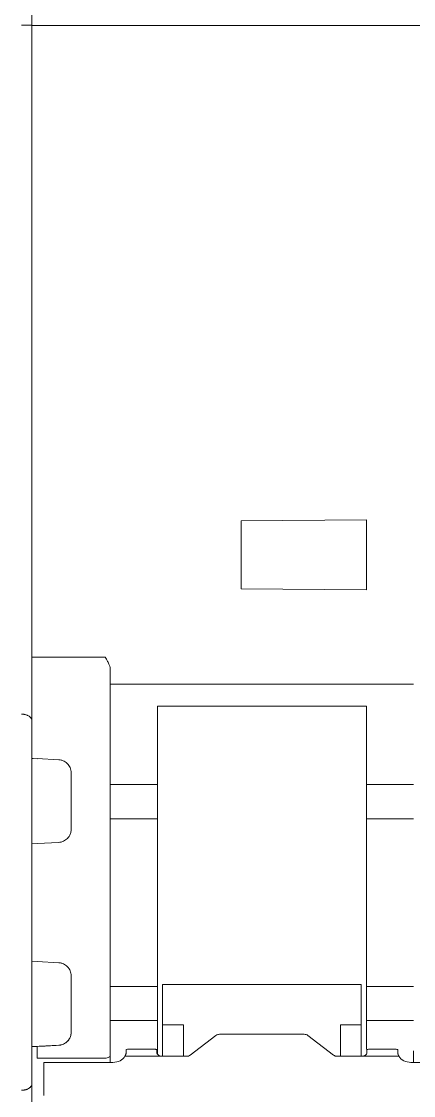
# Model space of a CAD drawing. Header units: millimetres. Extents: x 1359 to 3577, y 1336 to 3557.
# Drawn here: x 1831.37 to 1846.37, y 2748.05 to 2789.13 of the extents above; entities that cross this region are included whole.
import ezdxf

# ---------------------------------------------------------------- set-up
doc = ezdxf.new("R2010")
doc.units = ezdxf.units.MM
doc.layers.add('000-PI-Oprema', color=30, linetype='Continuous', lineweight=5)

msp = doc.modelspace()

# ---------------------------------------------------------------- linework, layer by layer
at = {"layer": '000-PI-Oprema', "color": 0, "linetype": 'ByBlock', "lineweight": 0}
for p, q in [((1831.771, 2789.594), (1831.771, 2788.994)), ((1831.771, 2788.994), (1831.371, 2788.994)), ((1831.771, 2788.994), (1831.771, 2762.383)), ((1831.771, 2788.994), (1831.771, 2762.383)), ((1831.771, 2762.383), (1831.771, 2748.505)), ((1831.771, 2748.505), (1831.771, 2745.894))]:
    msp.add_line(p, q, dxfattribs=at)
at = {"layer": '000-PI-Oprema', "color": 0, "lineweight": 0}
for p, q in [((1831.771, 2764.814), (1831.771, 2789.131)), ((1849.171, 2788.981), (1831.771, 2788.981)), ((1831.766, 2784.076), (1831.771, 2784.081)), ((1831.771, 2782.531), (1831.766, 2782.531)), ((1831.771, 2781.931), (1831.766, 2781.936)), ((1831.771, 2774.829), (1831.769, 2774.834)), ((1831.766, 2773.195), (1831.771, 2773.181)), ((1839.771, 2770.031), (1844.571, 2770.073)), ((1839.771, 2767.431), (1839.771, 2770.031)), ((1844.571, 2770.073), (1844.571, 2767.389)), ((1844.571, 2767.389), (1839.771, 2767.431)), ((1831.971, 2764.814), (1831.771, 2764.814)), ((1831.971, 2764.814), (1834.571, 2764.814)), ((1834.771, 2763.783), (1846.371, 2763.783)), ((1836.571, 2762.937), (1844.571, 2762.937)), ((1831.817, 2760.938), (1831.789, 2760.939)), ((1831.971, 2760.933), (1831.817, 2760.938)), ((1832.797, 2760.892), (1831.971, 2760.935)), ((1831.971, 2760.933), (1831.971, 2760.935)), ((1832.797, 2760.886), (1832.797, 2760.892)), ((1831.771, 2757.679), (1831.771, 2760.556)), ((1834.771, 2759.948), (1836.571, 2759.948)), ((1846.371, 2759.948), (1844.571, 2759.948)), ((1834.771, 2758.637), (1836.571, 2758.637)), ((1844.571, 2758.637), (1846.371, 2758.637)), ((1831.771, 2757.679), (1831.971, 2757.69)), ((1831.971, 2757.69), (1832.797, 2757.733)), ((1831.971, 2753.173), (1831.771, 2753.183)), ((1831.771, 2752.131), (1831.771, 2753.183)), ((1832.797, 2753.129), (1831.971, 2753.173)), ((1834.771, 2752.225), (1836.571, 2752.225)), ((1836.771, 2752.302), (1836.771, 2750.751)), ((1844.371, 2752.302), (1836.771, 2752.302)), ((1844.371, 2750.751), (1844.371, 2752.302)), ((1846.371, 2752.225), (1844.571, 2752.225)), ((1836.571, 2750.915), (1834.771, 2750.915)), ((1836.571, 2749.631), (1836.571, 2750.915)), ((1844.571, 2749.824), (1844.571, 2750.915)), ((1844.571, 2750.915), (1846.371, 2750.915)), ((1837.571, 2750.751), (1836.771, 2750.751)), ((1836.771, 2749.549), (1836.771, 2750.751)), ((1837.571, 2749.549), (1837.571, 2750.751)), ((1844.371, 2750.751), (1843.571, 2750.751)), ((1843.571, 2749.549), (1843.571, 2750.751)), ((1844.371, 2750.751), (1844.371, 2749.549)), ((1837.83, 2749.594), (1838.813, 2750.347)), ((1838.954, 2750.392), (1842.188, 2750.392)), ((1842.33, 2750.347), (1843.313, 2749.594)), ((1831.789, 2749.923), (1832.797, 2749.976)), ((1831.971, 2749.927), (1831.971, 2749.929)), ((1832.797, 2749.97), (1832.797, 2749.976)), ((1834.771, 2749.602), (1834.771, 2749.319)), ((1835.371, 2749.726), (1835.371, 2749.804)), ((1836.354, 2749.822), (1835.571, 2749.822)), ((1836.554, 2749.804), (1836.554, 2749.726)), ((1844.588, 2749.804), (1844.588, 2749.726)), ((1845.572, 2749.822), (1844.788, 2749.822)), ((1845.772, 2749.804), (1845.772, 2749.726)), ((1846.371, 2749.331), (1846.371, 2749.754)), ((1834.571, 2749.479), (1831.971, 2749.479)), ((1832.221, 2748.707), (1832.221, 2749.319)), ((1832.221, 2749.319), (1834.871, 2749.319)), ((1836.754, 2749.549), (1835.329, 2749.549)), ((1836.754, 2749.549), (1837.688, 2749.549)), ((1843.454, 2749.549), (1844.388, 2749.549)), ((1845.813, 2749.549), (1844.388, 2749.549)), ((1846.272, 2749.319), (1852.471, 2749.319))]:
    msp.add_line(p, q, dxfattribs=at)
at = {"layer": '000-PI-Oprema', "color": 0, "lineweight": 0, "flags": 128}
msp.add_lwpolyline([(1834.771, 2749.602), (1834.767, 2749.578), (1834.756, 2749.555), (1834.738, 2749.534), (1834.713, 2749.515), (1834.682, 2749.5), (1834.648, 2749.489), (1834.61, 2749.482), (1834.571, 2749.479)], dxfattribs=at)
at = {"layer": '000-PI-Oprema', "color": 0, "lineweight": 0}
for points, knots in [([(1831.771, 2763.572), (1831.771, 2763.586), (1831.771, 2763.612), (1831.771, 2763.659), (1831.771, 2763.712), (1831.771, 2763.792), (1831.771, 2763.907), (1831.771, 2764.067), (1831.771, 2764.243), (1831.771, 2764.43), (1831.771, 2764.621), (1831.771, 2764.75), (1831.771, 2764.814)], [0, 0, 0, 0, 0.061391, 0.122427, 0.18342, 0.24468, 0.372209, 0.500076, 0.627605, 0.755472, 0.877481, 1, 1, 1, 1]), ([(1834.571, 2764.814), (1834.605, 2764.761), (1834.652, 2764.687), (1834.703, 2764.588), (1834.737, 2764.51), (1834.764, 2764.423), (1834.769, 2764.356), (1834.771, 2764.324)], [0, 0, 0, 0, 0.350015, 0.493309, 0.624855, 0.821183, 1, 1, 1, 1]), ([(1834.771, 2764.17), (1834.771, 2764.13), (1834.771, 2764.049), (1834.771, 2763.918), (1834.771, 2763.778), (1834.771, 2763.631), (1834.771, 2763.475), (1834.771, 2763.31), (1834.771, 2763.138), (1834.771, 2762.897), (1834.771, 2762.578), (1834.771, 2762.167), (1834.771, 2761.73), (1834.771, 2761.417), (1834.771, 2761.26)], [0, 0, 0, 0, 0.062736, 0.125281, 0.187695, 0.250043, 0.312387, 0.374792, 0.437318, 0.500031, 0.625212, 0.749931, 0.874692, 1, 1, 1, 1]), ([(1831.771, 2760.939), (1831.771, 2761.01), (1831.771, 2761.153), (1831.771, 2761.359), (1831.771, 2761.56), (1831.771, 2761.755), (1831.771, 2761.943), (1831.771, 2762.126), (1831.771, 2762.302), (1831.771, 2762.529), (1831.771, 2762.795), (1831.771, 2763.085), (1831.771, 2763.348), (1831.771, 2763.497), (1831.771, 2763.572)], [0, 0, 0, 0, 0.062728, 0.125271, 0.18769, 0.250045, 0.312396, 0.374804, 0.437328, 0.500029, 0.625194, 0.749922, 0.874696, 1, 1, 1, 1]), ([(1836.571, 2762.937), (1836.571, 2762.896), (1836.571, 2762.813), (1836.571, 2762.695), (1836.571, 2762.582), (1836.571, 2762.439), (1836.571, 2762.274), (1836.571, 2762.166), (1836.571, 2762.113)], [0, 0, 0, 0, 0.125424, 0.250193, 0.374902, 0.500146, 0.749703, 1, 1, 1, 1]), ([(1844.571, 2762.113), (1844.571, 2762.139), (1844.571, 2762.191), (1844.571, 2762.279), (1844.571, 2762.373), (1844.571, 2762.508), (1844.571, 2762.692), (1844.571, 2762.855), (1844.571, 2762.937)], [0, 0, 0, 0, 0.125424, 0.250193, 0.374902, 0.500146, 0.749703, 1, 1, 1, 1]), ([(1844.571, 2759.948), (1844.571, 2760.019), (1844.571, 2760.161), (1844.571, 2760.367), (1844.571, 2760.568), (1844.571, 2760.764), (1844.571, 2760.954), (1844.571, 2761.2), (1844.571, 2761.492), (1844.571, 2761.819), (1844.571, 2762.015), (1844.571, 2762.113)], [0, 0, 0, 0, 0.083508, 0.166833, 0.25006, 0.333277, 0.416572, 0.500032, 0.666688, 0.83311, 1, 1, 1, 1]), ([(1834.771, 2761.26), (1834.771, 2761.196), (1834.771, 2761.069), (1834.771, 2760.87), (1834.771, 2760.668), (1834.771, 2760.46), (1834.771, 2760.248), (1834.771, 2760.031), (1834.771, 2759.809), (1834.771, 2759.658), (1834.771, 2759.583)], [0, 0, 0, 0, 0.12575, 0.250858, 0.375537, 0.5, 0.624463, 0.749142, 0.87425, 1, 1, 1, 1]), ([(1832.797, 2760.892), (1832.817, 2760.89), (1832.856, 2760.887), (1832.912, 2760.874), (1832.978, 2760.85), (1833.05, 2760.811), (1833.124, 2760.752), (1833.187, 2760.678), (1833.234, 2760.591), (1833.265, 2760.495), (1833.269, 2760.428), (1833.271, 2760.394)], [0, 0, 0, 0, 0.071618, 0.143308, 0.216363, 0.334035, 0.455285, 0.587191, 0.721903, 0.860899, 1, 1, 1, 1]), ([(1836.571, 2759.948), (1836.571, 2759.899), (1836.571, 2759.801), (1836.571, 2759.585), (1836.571, 2759.346), (1836.571, 2759.101), (1836.571, 2758.881), (1836.571, 2758.716), (1836.571, 2758.66), (1836.571, 2758.637)], [0, 0, 0, 0, 0.150243, 0.300485, 0.450729, 0.600973, 0.751216, 0.901461, 1, 1, 1, 1]), ([(1844.571, 2759.948), (1844.571, 2759.899), (1844.571, 2759.801), (1844.571, 2759.585), (1844.571, 2759.346), (1844.571, 2759.101), (1844.571, 2758.881), (1844.571, 2758.716), (1844.571, 2758.66), (1844.571, 2758.637)], [0, 0, 0, 0, 0.150243, 0.300485, 0.450729, 0.600973, 0.751216, 0.901461, 1, 1, 1, 1]), ([(1833.271, 2758.232), (1833.271, 2758.352), (1833.271, 2758.591), (1833.271, 2758.946), (1833.271, 2759.299), (1833.271, 2759.531), (1833.271, 2759.647)], [0, 0, 0, 0, 0.2501, 0.5, 0.7499, 1, 1, 1, 1]), ([(1834.771, 2759.583), (1834.771, 2759.472), (1834.771, 2759.25), (1834.771, 2758.915), (1834.771, 2758.577), (1834.771, 2758.237), (1834.771, 2757.895), (1834.771, 2757.316), (1834.771, 2756.496), (1834.771, 2755.431), (1834.771, 2754.367), (1834.771, 2753.431), (1834.771, 2752.625), (1834.771, 2751.946), (1834.771, 2751.502), (1834.771, 2751.28)], [0, 0, 0, 0, 0.041447, 0.082829, 0.124176, 0.16552, 0.206891, 0.248321, 0.374134, 0.500011, 0.625824, 0.751702, 0.834467, 0.91715, 1, 1, 1, 1]), ([(1836.571, 2758.637), (1836.571, 2758.554), (1836.571, 2758.387), (1836.571, 2758.132), (1836.571, 2757.875), (1836.571, 2757.615), (1836.571, 2757.352), (1836.571, 2756.905), (1836.571, 2756.265), (1836.571, 2755.431), (1836.571, 2754.598), (1836.571, 2753.869), (1836.571, 2753.247), (1836.571, 2752.728), (1836.571, 2752.393), (1836.571, 2752.225)], [0, 0, 0, 0, 0.041319, 0.082538, 0.123706, 0.164869, 0.206076, 0.247373, 0.373654, 0.500018, 0.626299, 0.752662, 0.835118, 0.917437, 1, 1, 1, 1]), ([(1844.571, 2758.637), (1844.571, 2757.63), (1844.571, 2756.531), (1844.571, 2754.332), (1844.571, 2753.233), (1844.571, 2752.225)], [0, 0, 0, 0, 0.5, 0.5, 1, 1, 1, 1]), ([(1833.271, 2758.232), (1833.271, 2758.211), (1833.269, 2758.169), (1833.256, 2758.106), (1833.233, 2758.035), (1833.194, 2757.96), (1833.135, 2757.885), (1833.063, 2757.822), (1832.981, 2757.775), (1832.891, 2757.743), (1832.829, 2757.736), (1832.797, 2757.733)], [0, 0, 0, 0, 0.085507, 0.170147, 0.255273, 0.381189, 0.506725, 0.630753, 0.754527, 0.877113, 1, 1, 1, 1]), ([(1831.771, 2753.183), (1831.771, 2753.289), (1831.771, 2753.502), (1831.771, 2753.821), (1831.771, 2754.142), (1831.771, 2754.463), (1831.771, 2754.785), (1831.771, 2755.108), (1831.771, 2755.512), (1831.771, 2755.997), (1831.771, 2756.56), (1831.771, 2757.122), (1831.771, 2757.493), (1831.771, 2757.679)], [0, 0, 0, 0, 0.071572, 0.143012, 0.214372, 0.285701, 0.357051, 0.428472, 0.500015, 0.625079, 0.749917, 0.8748, 1, 1, 1, 1]), ([(1832.797, 2753.129), (1832.818, 2753.128), (1832.86, 2753.124), (1832.921, 2753.108), (1832.99, 2753.082), (1833.063, 2753.04), (1833.135, 2752.978), (1833.194, 2752.903), (1833.238, 2752.818), (1833.266, 2752.726), (1833.27, 2752.662), (1833.271, 2752.63)], [0, 0, 0, 0, 0.082205, 0.163652, 0.245679, 0.369354, 0.493482, 0.618917, 0.744935, 0.872201, 1, 1, 1, 1]), ([(1833.271, 2751.215), (1833.271, 2751.331), (1833.271, 2751.564), (1833.271, 2751.917), (1833.271, 2752.272), (1833.271, 2752.511), (1833.271, 2752.63)], [0, 0, 0, 0, 0.2501, 0.5, 0.7499, 1, 1, 1, 1]), ([(1831.771, 2750.306), (1831.771, 2750.306), (1831.771, 2750.633), (1831.771, 2751.016), (1831.771, 2751.505), (1831.771, 2751.859), (1831.771, 2752.088), (1831.771, 2752.117), (1831.771, 2752.131)], [0, 0, 0, 0, 0.008736, 0.206989, 0.405242, 0.603494, 0.801747, 1, 1, 1, 1]), ([(1836.571, 2752.225), (1836.571, 2752.203), (1836.571, 2752.147), (1836.571, 2751.982), (1836.571, 2751.762), (1836.571, 2751.517), (1836.571, 2751.277), (1836.571, 2751.061), (1836.571, 2750.964), (1836.571, 2750.915)], [0, 0, 0, 0, 0.098539, 0.248784, 0.399027, 0.54927, 0.699515, 0.849757, 1, 1, 1, 1]), ([(1844.571, 2752.225), (1844.571, 2752.203), (1844.571, 2752.147), (1844.571, 2751.982), (1844.571, 2751.762), (1844.571, 2751.517), (1844.571, 2751.277), (1844.571, 2751.061), (1844.571, 2750.964), (1844.571, 2750.915)], [0, 0, 0, 0, 0.098539, 0.248784, 0.399027, 0.54927, 0.699515, 0.849757, 1, 1, 1, 1]), ([(1834.771, 2751.28), (1834.771, 2751.204), (1834.771, 2751.053), (1834.771, 2750.832), (1834.771, 2750.615), (1834.771, 2750.403), (1834.771, 2750.195), (1834.771, 2749.992), (1834.771, 2749.794), (1834.771, 2749.666), (1834.771, 2749.602)], [0, 0, 0, 0, 0.12575, 0.250858, 0.375537, 0.5, 0.624463, 0.749142, 0.87425, 1, 1, 1, 1]), ([(1833.271, 2750.468), (1833.271, 2750.529), (1833.271, 2750.65), (1833.271, 2750.836), (1833.271, 2751.024), (1833.271, 2751.151), (1833.271, 2751.215)], [0, 0, 0, 0, 0.25014, 0.5, 0.74986, 1, 1, 1, 1]), ([(1832.797, 2749.976), (1832.839, 2749.978), (1832.885, 2749.986), (1832.985, 2750.02), (1833.038, 2750.047), (1833.138, 2750.129), (1833.184, 2750.184), (1833.252, 2750.318), (1833.271, 2750.396), (1833.271, 2750.475)], [0, 0, 0, 0, 0.25, 0.25, 0.5, 0.5, 0.75, 0.75, 1, 1, 1, 1]), ([(1832.797, 2749.97), (1832.816, 2749.972), (1832.854, 2749.975), (1832.91, 2749.988), (1832.966, 2750.008), (1833.02, 2750.034), (1833.073, 2750.069), (1833.13, 2750.118), (1833.193, 2750.192), (1833.24, 2750.285), (1833.267, 2750.382), (1833.27, 2750.439), (1833.271, 2750.468)], [0, 0, 0, 0, 0.068374, 0.139377, 0.213319, 0.290477, 0.371094, 0.455382, 0.587277, 0.761474, 0.880592, 1, 1, 1, 1]), ([(1831.771, 2747.29), (1831.771, 2747.327), (1831.771, 2747.4), (1831.771, 2747.52), (1831.771, 2747.647), (1831.771, 2747.781), (1831.771, 2747.922), (1831.771, 2748.071), (1831.771, 2748.227), (1831.771, 2748.445), (1831.771, 2748.733), (1831.771, 2749.105), (1831.771, 2749.5), (1831.771, 2749.782), (1831.771, 2749.924)], [0, 0, 0, 0, 0.062728, 0.125271, 0.18769, 0.250045, 0.312396, 0.374804, 0.437328, 0.500029, 0.625194, 0.749922, 0.874696, 1, 1, 1, 1]), ([(1831.971, 2749.929), (1831.945, 2749.928), (1831.892, 2749.927), (1831.842, 2749.925), (1831.817, 2749.924)], [0, 0, 0, 0, 0.508632, 1, 1, 1, 1]), ([(1835.371, 2749.676), (1835.371, 2749.667), (1835.37, 2749.65), (1835.361, 2749.619), (1835.349, 2749.586), (1835.336, 2749.561), (1835.329, 2749.549)], [0, 0, 0, 0, 0.256458, 0.506841, 0.753776, 1, 1, 1, 1]), ([(1835.371, 2749.804), (1835.371, 2749.809), (1835.393, 2749.814), (1835.467, 2749.82), (1835.519, 2749.822), (1835.571, 2749.822)], [0, 0, 0, 0, 0.5, 0.5, 1, 1, 1, 1]), ([(1835.371, 2749.676), (1835.371, 2749.684), (1835.371, 2749.701), (1835.371, 2749.718), (1835.371, 2749.723), (1835.371, 2749.726)], [0, 0, 0, 0, 0.334189, 0.665811, 1, 1, 1, 1]), ([(1836.554, 2749.804), (1836.554, 2749.806), (1836.552, 2749.808), (1836.54, 2749.811), (1836.522, 2749.814), (1836.489, 2749.818), (1836.433, 2749.821), (1836.381, 2749.822), (1836.354, 2749.822)], [0, 0, 0, 0, 0.128148, 0.251094, 0.373747, 0.501054, 0.748354, 1, 1, 1, 1]), ([(1836.554, 2749.676), (1836.555, 2749.67), (1836.556, 2749.658), (1836.567, 2749.636), (1836.584, 2749.614), (1836.614, 2749.59), (1836.668, 2749.558), (1836.721, 2749.553), (1836.754, 2749.549)], [0, 0, 0, 0, 0.121269, 0.244591, 0.370821, 0.500756, 0.692101, 1, 1, 1, 1]), ([(1844.388, 2749.549), (1844.403, 2749.55), (1844.43, 2749.551), (1844.467, 2749.56), (1844.495, 2749.572), (1844.516, 2749.583), (1844.547, 2749.603), (1844.581, 2749.637), (1844.586, 2749.663), (1844.588, 2749.676)], [0, 0, 0, 0, 0.138294, 0.257669, 0.358107, 0.439606, 0.502183, 0.756685, 1, 1, 1, 1]), ([(1844.788, 2749.822), (1844.775, 2749.822), (1844.749, 2749.822), (1844.711, 2749.821), (1844.676, 2749.819), (1844.637, 2749.816), (1844.596, 2749.811), (1844.591, 2749.807), (1844.588, 2749.804)], [0, 0, 0, 0, 0.128148, 0.251094, 0.373747, 0.501054, 0.748354, 1, 1, 1, 1]), ([(1845.772, 2749.804), (1845.771, 2749.806), (1845.769, 2749.808), (1845.758, 2749.811), (1845.739, 2749.814), (1845.706, 2749.818), (1845.651, 2749.821), (1845.598, 2749.822), (1845.572, 2749.822)], [0, 0, 0, 0, 0.128148, 0.251094, 0.373747, 0.501054, 0.748354, 1, 1, 1, 1]), ([(1845.772, 2749.726), (1845.772, 2749.723), (1845.772, 2749.718), (1845.772, 2749.701), (1845.772, 2749.684), (1845.772, 2749.676)], [0, 0, 0, 0, 0.334189, 0.665811, 1, 1, 1, 1]), ([(1845.813, 2749.549), (1845.807, 2749.561), (1845.794, 2749.586), (1845.781, 2749.619), (1845.773, 2749.65), (1845.772, 2749.667), (1845.772, 2749.676)], [0, 0, 0, 0, 0.246224, 0.493159, 0.743542, 1, 1, 1, 1]), ([(1834.871, 2749.319), (1834.968, 2749.319), (1835.064, 2749.342), (1835.226, 2749.423), (1835.291, 2749.481), (1835.329, 2749.549)], [0, 0, 0, 0, 0.5, 0.5, 1, 1, 1, 1]), ([(1845.813, 2749.549), (1845.852, 2749.481), (1845.917, 2749.423), (1846.079, 2749.342), (1846.175, 2749.319), (1846.272, 2749.319)], [0, 0, 0, 0, 0.5, 0.5, 1, 1, 1, 1])]:
    msp.add_open_spline(points, degree=3, knots=knots, dxfattribs=at)
for points in [[(1834.771, 2764.17), (1834.771, 2764.206), (1834.771, 2764.259), (1834.771, 2764.324)], [(1836.571, 2759.948), (1836.571, 2760.803), (1836.571, 2761.543), (1836.571, 2762.113)], [(1831.789, 2760.939), (1831.783, 2760.939), (1831.777, 2760.939), (1831.771, 2760.939)], [(1831.771, 2760.939), (1831.771, 2760.923), (1831.771, 2760.787), (1831.771, 2760.556)], [(1833.271, 2760.394), (1833.271, 2760.153), (1833.271, 2759.903), (1833.271, 2759.647)], [(1831.771, 2750.306), (1831.771, 2750.076), (1831.771, 2749.939), (1831.771, 2749.924)], [(1838.813, 2750.347), (1838.85, 2750.375), (1838.902, 2750.392), (1838.954, 2750.392)], [(1842.188, 2750.392), (1842.241, 2750.392), (1842.293, 2750.375), (1842.33, 2750.347)], [(1831.771, 2749.924), (1831.777, 2749.923), (1831.783, 2749.923), (1831.789, 2749.923)], [(1831.817, 2749.924), (1831.807, 2749.924), (1831.798, 2749.923), (1831.789, 2749.923)], [(1832.797, 2749.97), (1832.522, 2749.956), (1832.247, 2749.942), (1831.971, 2749.927)], [(1831.971, 2749.927), (1831.971, 2749.773), (1831.971, 2749.624), (1831.971, 2749.479)], [(1836.554, 2749.676), (1836.554, 2749.703), (1836.554, 2749.721), (1836.554, 2749.726)], [(1837.688, 2749.549), (1837.741, 2749.549), (1837.793, 2749.566), (1837.83, 2749.594)], [(1843.313, 2749.594), (1843.35, 2749.566), (1843.402, 2749.549), (1843.454, 2749.549)], [(1844.588, 2749.726), (1844.588, 2749.721), (1844.588, 2749.703), (1844.588, 2749.676)], [(1832.221, 2748.707), (1832.221, 2748.526), (1832.221, 2748.284), (1832.221, 2748.05)]]:
    msp.add_open_spline(points, degree=3, dxfattribs=at)
at = {"layer": '000-PI-Oprema', "color": 0, "linetype": 'ByBlock', "lineweight": 0}
for points in [[(1831.371, 2762.638), (1831.4, 2762.638), (1831.429, 2762.636), (1831.463, 2762.631), (1831.47, 2762.63), (1831.484, 2762.628), (1831.491, 2762.626), (1831.511, 2762.622), (1831.537, 2762.616), (1831.561, 2762.608), (1831.585, 2762.599), (1831.596, 2762.594), (1831.629, 2762.579), (1831.649, 2762.568), (1831.675, 2762.55), (1831.683, 2762.544), (1831.699, 2762.531), (1831.713, 2762.517), (1831.725, 2762.503), (1831.736, 2762.489), (1831.741, 2762.482), (1831.754, 2762.46), (1831.76, 2762.445), (1831.767, 2762.422), (1831.769, 2762.41), (1831.771, 2762.399), (1831.771, 2762.391), (1831.771, 2762.387), (1831.771, 2762.383)], [(1831.371, 2748.25), (1831.4, 2748.25), (1831.429, 2748.252), (1831.463, 2748.257), (1831.47, 2748.258), (1831.484, 2748.26), (1831.491, 2748.262), (1831.511, 2748.266), (1831.537, 2748.272), (1831.561, 2748.28), (1831.585, 2748.289), (1831.596, 2748.294), (1831.629, 2748.309), (1831.649, 2748.32), (1831.675, 2748.338), (1831.683, 2748.344), (1831.699, 2748.357), (1831.713, 2748.371), (1831.725, 2748.384), (1831.736, 2748.399), (1831.741, 2748.406), (1831.754, 2748.428), (1831.76, 2748.443), (1831.767, 2748.466), (1831.769, 2748.478), (1831.771, 2748.489), (1831.771, 2748.497), (1831.771, 2748.501), (1831.771, 2748.505)]]:
    msp.add_open_spline(points, degree=3, knots=[0, 0, 0, 0, 0.125, 0.125, 0.15625, 0.15625, 0.1875, 0.1875, 0.25, 0.3125, 0.3125, 0.375, 0.375, 0.5, 0.5, 0.5625, 0.5625, 0.625, 0.6875, 0.6875, 0.75, 0.75, 0.875, 0.875, 0.9375, 0.96875, 0.96875, 1, 1, 1, 1], dxfattribs=at)

doc.saveas('drawing.dxf')
